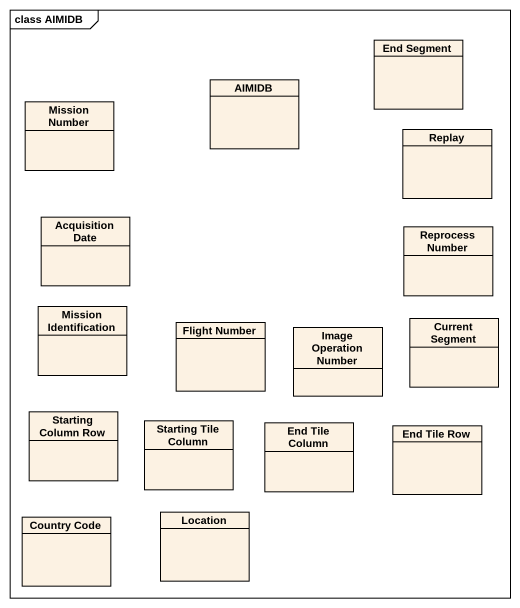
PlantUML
@startuml
mainframe class AIMIDB
hide circle
hide empty members
class "End Segment" as End_Segment
class AIMIDB
class "Mission Number" as Mission_Number
class Replay
class "Acquisition Date" as Acquisition_Date
class "Reprocess Number" as Reprocess_Number
class "Mission Identification" as Mission_Identification
class "Current Segment" as Current_Segment
class "Flight Number" as Flight_Number
class "Image Operation Number" as Image_Operation_Number
class "Starting Column Row" as Starting_Column_Row
class "Starting Tile Column" as Starting_Tile_Column
class "End Tile Column" as End_Tile_Column
class "End Tile Row" as End_Tile_Row
class "Country Code" as Country_Code
class Location
@enduml
